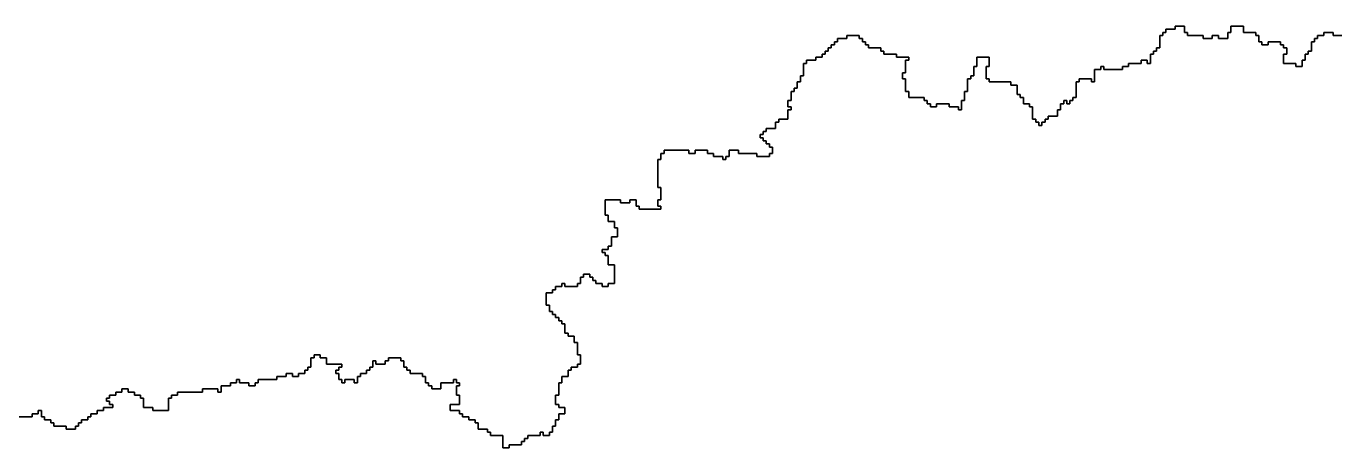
# Model space of a CAD drawing. Header units: inches. Extents: x -98695 to 376223, y 1122520 to 1501782.
# Drawn here: x 347661 to 360693, y 1238658 to 1242853 of the extents above; entities that cross this region are included whole.
import ezdxf

# ---------------------------------------------------------------- set-up
doc = ezdxf.new("R2010")
doc.units = ezdxf.units.IN
doc.header["$MEASUREMENT"] = 0
doc.layers.add('subs1', color=7, linetype='Continuous', true_color=0xc8dcf7)

msp = doc.modelspace()

# ---------------------------------------------------------------- linework, layer by layer
at = {"layer": 'subs1'}
msp.add_lwpolyline([(347536, 1238966), (347721, 1238966), (347721, 1238997), (347782, 1238997), (347782, 1239028), (347813, 1239028), (347813, 1238966), (347844, 1238966), (347844, 1238936), (347906, 1238936), (347906, 1238905), (347937, 1238905), (347937, 1238874), (348060, 1238874), (348060, 1238843), (348152, 1238843), (348152, 1238874), (348183, 1238874), (348183, 1238905), (348214, 1238905), (348214, 1238936), (348276, 1238936), (348276, 1238966), (348307, 1238966), (348307, 1238997), (348368, 1238997), (348368, 1239028), (348430, 1239028), (348430, 1239059), (348523, 1239059), (348523, 1239090), (348492, 1239090), (348492, 1239121), (348461, 1239121), (348461, 1239152), (348492, 1239152), (348492, 1239182), (348553, 1239182), (348553, 1239213), (348615, 1239213), (348615, 1239244), (348677, 1239244), (348677, 1239213), (348739, 1239213), (348739, 1239182), (348800, 1239182), (348800, 1239152), (348831, 1239152), (348831, 1239059), (348924, 1239059), (348924, 1239028), (349078, 1239028), (349078, 1239152), (349109, 1239152), (349109, 1239182), (349170, 1239182), (349170, 1239213), (349417, 1239213), (349417, 1239244), (349571, 1239244), (349571, 1239213), (349602, 1239213), (349602, 1239275), (349695, 1239275), (349695, 1239306), (349756, 1239306), (349756, 1239337), (349787, 1239337), (349787, 1239306), (349880, 1239306), (349880, 1239275), (349942, 1239275), (349942, 1239306), (349972, 1239306), (349972, 1239337), (350158, 1239337), (350158, 1239367), (350250, 1239367), (350250, 1239398), (350312, 1239398), (350312, 1239367), (350373, 1239367), (350373, 1239398), (350435, 1239398), (350435, 1239429), (350466, 1239429), (350466, 1239460), (350497, 1239460), (350497, 1239553), (350528, 1239553), (350528, 1239583), (350589, 1239583), (350589, 1239553), (350651, 1239553), (350651, 1239491), (350805, 1239491), (350805, 1239460), (350774, 1239460), (350774, 1239429), (350744, 1239429), (350744, 1239398), (350774, 1239398), (350774, 1239337), (350805, 1239337), (350805, 1239306), (350836, 1239306), (350836, 1239337), (350929, 1239337), (350929, 1239306), (350960, 1239306), (350960, 1239367), (350990, 1239367), (350990, 1239398), (351052, 1239398), (351052, 1239429), (351083, 1239429), (351083, 1239460), (351114, 1239460), (351114, 1239522), (351145, 1239522), (351145, 1239491), (351237, 1239491), (351237, 1239522), (351268, 1239522), (351268, 1239553), (351391, 1239553), (351391, 1239522), (351422, 1239522), (351422, 1239460), (351453, 1239460), (351453, 1239429), (351484, 1239429), (351484, 1239398), (351607, 1239398), (351607, 1239367), (351638, 1239367), (351638, 1239306), (351669, 1239306), (351669, 1239275), (351700, 1239275), (351700, 1239244), (351792, 1239244), (351792, 1239306), (351916, 1239306), (351916, 1239337), (351947, 1239337), (351947, 1239306), (351977, 1239306), (351977, 1239275), (351947, 1239275), (351947, 1239182), (351977, 1239182), (351977, 1239090), (351885, 1239090), (351885, 1239028), (351977, 1239028), (351977, 1238997), (352008, 1238997), (352008, 1238966), (352070, 1238966), (352070, 1238936), (352132, 1238936), (352132, 1238905), (352163, 1238905), (352163, 1238843), (352255, 1238843), (352255, 1238812), (352286, 1238812), (352286, 1238781), (352409, 1238781), (352409, 1238658), (352471, 1238658), (352471, 1238689), (352594, 1238689), (352594, 1238720), (352625, 1238720), (352625, 1238751), (352656, 1238751), (352656, 1238781), (352779, 1238781), (352779, 1238812), (352810, 1238812), (352810, 1238781), (352872, 1238781), (352872, 1238812), (352903, 1238812), (352903, 1238874), (352934, 1238874), (352934, 1238936), (352965, 1238936), (352965, 1238997), (353026, 1238997), (353026, 1239059), (352965, 1239059), (352965, 1239090), (352934, 1239090), (352934, 1239182), (352965, 1239182), (352965, 1239306), (352995, 1239306), (352995, 1239367), (353057, 1239367), (353057, 1239429), (353088, 1239429), (353088, 1239460), (353150, 1239460), (353150, 1239491), (353180, 1239491), (353180, 1239583), (353150, 1239583), (353150, 1239707), (353119, 1239707), (353119, 1239768), (353057, 1239768), (353057, 1239799), (353026, 1239799), (353026, 1239892), (352995, 1239892), (352995, 1239923), (352965, 1239923), (352965, 1239954), (352934, 1239954), (352934, 1239984), (352903, 1239984), (352903, 1240015), (352872, 1240015), (352872, 1240077), (352841, 1240077), (352841, 1240200), (352903, 1240200), (352903, 1240231), (352934, 1240231), (352934, 1240262), (352995, 1240262), (352995, 1240293), (353026, 1240293), (353026, 1240262), (353150, 1240262), (353150, 1240293), (353180, 1240293), (353180, 1240355), (353211, 1240355), (353211, 1240385), (353273, 1240385), (353273, 1240355), (353304, 1240355), (353304, 1240324), (353335, 1240324), (353335, 1240293), (353396, 1240293), (353396, 1240262), (353458, 1240262), (353458, 1240293), (353520, 1240293), (353520, 1240478), (353458, 1240478), (353458, 1240571), (353427, 1240571), (353427, 1240601), (353396, 1240601), (353396, 1240632), (353458, 1240632), (353458, 1240663), (353489, 1240663), (353489, 1240756), (353551, 1240756), (353551, 1240848), (353520, 1240848), (353520, 1240910), (353458, 1240910), (353458, 1240972), (353427, 1240972), (353427, 1241126), (353581, 1241126), (353581, 1241095), (353674, 1241095), (353674, 1241126), (353736, 1241126), (353736, 1241064), (353767, 1241064), (353767, 1241033), (353983, 1241033), (353983, 1241064), (353952, 1241064), (353952, 1241126), (353983, 1241126), (353983, 1241249), (353952, 1241249), (353952, 1241527), (353983, 1241527), (353983, 1241588), (354013, 1241588), (354013, 1241619), (354260, 1241619), (354260, 1241588), (354322, 1241588), (354322, 1241619), (354445, 1241619), (354445, 1241588), (354507, 1241588), (354507, 1241558), (354599, 1241558), (354599, 1241527), (354630, 1241527), (354630, 1241558), (354661, 1241558), (354661, 1241619), (354754, 1241619), (354754, 1241588), (354939, 1241588), (354939, 1241558), (355062, 1241558), (355062, 1241588), (355093, 1241588), (355093, 1241650), (355062, 1241650), (355062, 1241681), (355031, 1241681), (355031, 1241712), (355000, 1241712), (355000, 1241743), (354970, 1241743), (354970, 1241774), (355000, 1241774), (355000, 1241804), (355031, 1241804), (355031, 1241835), (355124, 1241835), (355124, 1241897), (355155, 1241897), (355155, 1241928), (355247, 1241928), (355247, 1242020), (355278, 1242020), (355278, 1242051), (355247, 1242051), (355247, 1242113), (355278, 1242113), (355278, 1242205), (355309, 1242205), (355309, 1242236), (355340, 1242236), (355340, 1242298), (355371, 1242298), (355371, 1242360), (355401, 1242360), (355401, 1242483), (355432, 1242483), (355432, 1242514), (355525, 1242514), (355525, 1242545), (355587, 1242545), (355587, 1242576), (355617, 1242576), (355617, 1242606), (355648, 1242606), (355648, 1242637), (355679, 1242637), (355679, 1242668), (355710, 1242668), (355710, 1242699), (355741, 1242699), (355741, 1242730), (355833, 1242730), (355833, 1242761), (355957, 1242761), (355957, 1242730), (355988, 1242730), (355988, 1242699), (356018, 1242699), (356018, 1242668), (356049, 1242668), (356049, 1242637), (356173, 1242637), (356173, 1242606), (356203, 1242606), (356203, 1242576), (356327, 1242576), (356327, 1242545), (356450, 1242545), (356450, 1242514), (356419, 1242514), (356419, 1242390), (356389, 1242390), (356389, 1242329), (356419, 1242329), (356419, 1242205), (356450, 1242205), (356450, 1242144), (356604, 1242144), (356604, 1242113), (356635, 1242113), (356635, 1242082), (356666, 1242082), (356666, 1242051), (356728, 1242051), (356728, 1242082), (356851, 1242082), (356851, 1242051), (356944, 1242051), (356944, 1242020), (356975, 1242020), (356975, 1242113), (357005, 1242113), (357005, 1242205), (357036, 1242205), (357036, 1242329), (357067, 1242329), (357067, 1242360), (357098, 1242360), (357098, 1242452), (357129, 1242452), (357129, 1242545), (357252, 1242545), (357252, 1242452), (357221, 1242452), (357221, 1242329), (357252, 1242329), (357252, 1242298), (357468, 1242298), (357468, 1242267), (357530, 1242267), (357530, 1242175), (357561, 1242175), (357561, 1242144), (357592, 1242144), (357592, 1242082), (357653, 1242082), (357653, 1242051), (357684, 1242051), (357684, 1241928), (357715, 1241928), (357715, 1241897), (357746, 1241897), (357746, 1241866), (357777, 1241866), (357777, 1241897), (357808, 1241897), (357808, 1241928), (357838, 1241928), (357838, 1241959), (357931, 1241959), (357931, 1242020), (357962, 1242020), (357962, 1242082), (357993, 1242082), (357993, 1242113), (358023, 1242113), (358023, 1242082), (358054, 1242082), (358054, 1242113), (358085, 1242113), (358085, 1242144), (358116, 1242144), (358116, 1242298), (358147, 1242298), (358147, 1242329), (358270, 1242329), (358270, 1242298), (358301, 1242298), (358301, 1242421), (358363, 1242421), (358363, 1242452), (358394, 1242452), (358394, 1242421), (358579, 1242421), (358579, 1242452), (358640, 1242452), (358640, 1242483), (358764, 1242483), (358764, 1242514), (358825, 1242514), (358825, 1242483), (358856, 1242483), (358856, 1242576), (358887, 1242576), (358887, 1242606), (358918, 1242606), (358918, 1242637), (358949, 1242637), (358949, 1242761), (358980, 1242761), (358980, 1242791), (359011, 1242791), (359011, 1242822), (359103, 1242822), (359103, 1242853), (359196, 1242853), (359196, 1242791), (359226, 1242791), (359226, 1242761), (359381, 1242761), (359381, 1242730), (359473, 1242730), (359473, 1242761), (359535, 1242761), (359535, 1242730), (359627, 1242730), (359627, 1242791), (359658, 1242791), (359658, 1242853), (359782, 1242853), (359782, 1242791), (359905, 1242791), (359905, 1242761), (359936, 1242761), (359936, 1242699), (359967, 1242699), (359967, 1242668), (360028, 1242668), (360028, 1242699), (360152, 1242699), (360152, 1242668), (360183, 1242668), (360183, 1242637), (360214, 1242637), (360214, 1242576), (360183, 1242576), (360183, 1242483), (360306, 1242483), (360306, 1242452), (360368, 1242452), (360368, 1242514), (360399, 1242514), (360399, 1242576), (360429, 1242576), (360429, 1242606), (360460, 1242606), (360460, 1242699), (360491, 1242699), (360491, 1242730), (360522, 1242730), (360522, 1242761), (360584, 1242761), (360584, 1242791), (360676, 1242791), (360676, 1242761), (360769, 1242761)], dxfattribs=at)
msp.add_polyline3d([(360769, 1242761, 0), (360676, 1242761, 0), (360676, 1242791, 0), (360584, 1242791, 0), (360584, 1242761, 0), (360522, 1242761, 0), (360522, 1242730, 0), (360491, 1242730, 0), (360491, 1242699, 0), (360460, 1242699, 0), (360460, 1242606, 0), (360429, 1242606, 0), (360429, 1242576, 0), (360399, 1242576, 0), (360399, 1242514, 0), (360368, 1242514, 0), (360368, 1242452, 0), (360306, 1242452, 0), (360306, 1242483, 0), (360183, 1242483, 0), (360183, 1242576, 0), (360214, 1242576, 0), (360214, 1242637, 0), (360183, 1242637, 0), (360183, 1242668, 0), (360152, 1242668, 0), (360152, 1242699, 0), (360028, 1242699, 0), (360028, 1242668, 0), (359967, 1242668, 0), (359967, 1242699, 0), (359936, 1242699, 0), (359936, 1242761, 0), (359905, 1242761, 0), (359905, 1242791, 0), (359782, 1242791, 0), (359782, 1242853, 0), (359658, 1242853, 0), (359658, 1242791, 0), (359627, 1242791, 0), (359627, 1242730, 0), (359535, 1242730, 0), (359535, 1242761, 0), (359473, 1242761, 0), (359473, 1242730, 0), (359381, 1242730, 0), (359381, 1242761, 0), (359226, 1242761, 0), (359226, 1242791, 0), (359196, 1242791, 0), (359196, 1242853, 0), (359103, 1242853, 0), (359103, 1242822, 0), (359011, 1242822, 0), (359011, 1242791, 0), (358980, 1242791, 0), (358980, 1242761, 0), (358949, 1242761, 0), (358949, 1242637, 0), (358918, 1242637, 0), (358918, 1242606, 0), (358887, 1242606, 0), (358887, 1242576, 0), (358856, 1242576, 0), (358856, 1242483, 0), (358825, 1242483, 0), (358825, 1242514, 0), (358764, 1242514, 0), (358764, 1242483, 0), (358640, 1242483, 0), (358640, 1242452, 0), (358579, 1242452, 0), (358579, 1242421, 0), (358394, 1242421, 0), (358394, 1242452, 0), (358363, 1242452, 0), (358363, 1242421, 0), (358301, 1242421, 0), (358301, 1242298, 0), (358270, 1242298, 0), (358270, 1242329, 0), (358147, 1242329, 0), (358147, 1242298, 0), (358116, 1242298, 0), (358116, 1242144, 0), (358085, 1242144, 0), (358085, 1242113, 0), (358054, 1242113, 0), (358054, 1242082, 0), (358023, 1242082, 0), (358023, 1242113, 0), (357993, 1242113, 0), (357993, 1242082, 0), (357962, 1242082, 0), (357962, 1242020, 0), (357931, 1242020, 0), (357931, 1241959, 0), (357838, 1241959, 0), (357838, 1241928, 0), (357808, 1241928, 0), (357808, 1241897, 0), (357777, 1241897, 0), (357777, 1241866, 0), (357746, 1241866, 0), (357746, 1241897, 0), (357715, 1241897, 0), (357715, 1241928, 0), (357684, 1241928, 0), (357684, 1242051, 0), (357653, 1242051, 0), (357653, 1242082, 0), (357592, 1242082, 0), (357592, 1242144, 0), (357561, 1242144, 0), (357561, 1242175, 0), (357530, 1242175, 0), (357530, 1242267, 0), (357468, 1242267, 0), (357468, 1242298, 0), (357252, 1242298, 0), (357252, 1242329, 0), (357221, 1242329, 0), (357221, 1242452, 0), (357252, 1242452, 0), (357252, 1242545, 0), (357129, 1242545, 0), (357129, 1242452, 0), (357098, 1242452, 0), (357098, 1242360, 0), (357067, 1242360, 0), (357067, 1242329, 0), (357036, 1242329, 0), (357036, 1242205, 0), (357005, 1242205, 0), (357005, 1242113, 0), (356975, 1242113, 0), (356975, 1242020, 0), (356944, 1242020, 0), (356944, 1242051, 0), (356851, 1242051, 0), (356851, 1242082, 0), (356728, 1242082, 0), (356728, 1242051, 0), (356666, 1242051, 0), (356666, 1242082, 0), (356635, 1242082, 0), (356635, 1242113, 0), (356604, 1242113, 0), (356604, 1242144, 0), (356450, 1242144, 0), (356450, 1242205, 0), (356419, 1242205, 0), (356419, 1242329, 0), (356389, 1242329, 0), (356389, 1242390, 0), (356419, 1242390, 0), (356419, 1242514, 0), (356450, 1242514, 0), (356450, 1242545, 0), (356327, 1242545, 0), (356327, 1242576, 0), (356203, 1242576, 0), (356203, 1242606, 0), (356173, 1242606, 0), (356173, 1242637, 0), (356049, 1242637, 0), (356049, 1242668, 0), (356018, 1242668, 0), (356018, 1242699, 0), (355988, 1242699, 0), (355988, 1242730, 0), (355957, 1242730, 0), (355957, 1242761, 0), (355833, 1242761, 0), (355833, 1242730, 0), (355741, 1242730, 0), (355741, 1242699, 0), (355710, 1242699, 0), (355710, 1242668, 0), (355679, 1242668, 0), (355679, 1242637, 0), (355648, 1242637, 0), (355648, 1242606, 0), (355617, 1242606, 0), (355617, 1242576, 0), (355587, 1242576, 0), (355587, 1242545, 0), (355525, 1242545, 0), (355525, 1242514, 0), (355432, 1242514, 0), (355432, 1242483, 0), (355401, 1242483, 0), (355401, 1242360, 0), (355371, 1242360, 0), (355371, 1242298, 0), (355340, 1242298, 0), (355340, 1242236, 0), (355309, 1242236, 0), (355309, 1242205, 0), (355278, 1242205, 0), (355278, 1242113, 0), (355247, 1242113, 0), (355247, 1242051, 0), (355278, 1242051, 0), (355278, 1242020, 0), (355247, 1242020, 0), (355247, 1241928, 0), (355155, 1241928, 0), (355155, 1241897, 0), (355124, 1241897, 0), (355124, 1241835, 0), (355031, 1241835, 0), (355031, 1241804, 0), (355000, 1241804, 0), (355000, 1241774, 0), (354970, 1241774, 0), (354970, 1241743, 0), (355000, 1241743, 0), (355000, 1241712, 0), (355031, 1241712, 0), (355031, 1241681, 0), (355062, 1241681, 0), (355062, 1241650, 0), (355093, 1241650, 0), (355093, 1241588, 0), (355062, 1241588, 0), (355062, 1241558, 0), (354939, 1241558, 0), (354939, 1241588, 0), (354754, 1241588, 0), (354754, 1241619, 0), (354661, 1241619, 0), (354661, 1241558, 0), (354630, 1241558, 0), (354630, 1241527, 0), (354599, 1241527, 0), (354599, 1241558, 0), (354507, 1241558, 0), (354507, 1241588, 0), (354445, 1241588, 0), (354445, 1241619, 0), (354322, 1241619, 0), (354322, 1241588, 0), (354260, 1241588, 0), (354260, 1241619, 0), (354013, 1241619, 0), (354013, 1241588, 0), (353983, 1241588, 0), (353983, 1241527, 0), (353952, 1241527, 0), (353952, 1241249, 0), (353983, 1241249, 0), (353983, 1241126, 0), (353952, 1241126, 0), (353952, 1241064, 0), (353983, 1241064, 0), (353983, 1241033, 0), (353767, 1241033, 0), (353767, 1241064, 0), (353736, 1241064, 0), (353736, 1241126, 0), (353674, 1241126, 0), (353674, 1241095, 0), (353581, 1241095, 0), (353581, 1241126, 0), (353427, 1241126, 0), (353427, 1240972, 0), (353458, 1240972, 0), (353458, 1240910, 0), (353520, 1240910, 0), (353520, 1240848, 0), (353551, 1240848, 0), (353551, 1240756, 0), (353489, 1240756, 0), (353489, 1240663, 0), (353458, 1240663, 0), (353458, 1240632, 0), (353396, 1240632, 0), (353396, 1240601, 0), (353427, 1240601, 0), (353427, 1240571, 0), (353458, 1240571, 0), (353458, 1240478, 0), (353520, 1240478, 0), (353520, 1240293, 0), (353458, 1240293, 0), (353458, 1240262, 0), (353396, 1240262, 0), (353396, 1240293, 0), (353335, 1240293, 0), (353335, 1240324, 0), (353304, 1240324, 0), (353304, 1240355, 0), (353273, 1240355, 0), (353273, 1240385, 0), (353211, 1240385, 0), (353211, 1240355, 0), (353180, 1240355, 0), (353180, 1240293, 0), (353150, 1240293, 0), (353150, 1240262, 0), (353026, 1240262, 0), (353026, 1240293, 0), (352995, 1240293, 0), (352995, 1240262, 0), (352934, 1240262, 0), (352934, 1240231, 0), (352903, 1240231, 0), (352903, 1240200, 0), (352841, 1240200, 0), (352841, 1240077, 0), (352872, 1240077, 0), (352872, 1240015, 0), (352903, 1240015, 0), (352903, 1239984, 0), (352934, 1239984, 0), (352934, 1239954, 0), (352965, 1239954, 0), (352965, 1239923, 0), (352995, 1239923, 0), (352995, 1239892, 0), (353026, 1239892, 0), (353026, 1239799, 0), (353057, 1239799, 0), (353057, 1239768, 0), (353119, 1239768, 0), (353119, 1239707, 0), (353150, 1239707, 0), (353150, 1239583, 0), (353180, 1239583, 0), (353180, 1239491, 0), (353150, 1239491, 0), (353150, 1239460, 0), (353088, 1239460, 0), (353088, 1239429, 0), (353057, 1239429, 0), (353057, 1239367, 0), (352995, 1239367, 0), (352995, 1239306, 0), (352965, 1239306, 0), (352965, 1239182, 0), (352934, 1239182, 0), (352934, 1239090, 0), (352965, 1239090, 0), (352965, 1239059, 0), (353026, 1239059, 0), (353026, 1238997, 0), (352965, 1238997, 0), (352965, 1238936, 0), (352934, 1238936, 0), (352934, 1238874, 0), (352903, 1238874, 0), (352903, 1238812, 0), (352872, 1238812, 0), (352872, 1238781, 0), (352810, 1238781, 0), (352810, 1238812, 0), (352779, 1238812, 0), (352779, 1238781, 0), (352656, 1238781, 0), (352656, 1238751, 0), (352625, 1238751, 0), (352625, 1238720, 0), (352594, 1238720, 0), (352594, 1238689, 0), (352471, 1238689, 0), (352471, 1238658, 0), (352409, 1238658, 0), (352409, 1238781, 0), (352286, 1238781, 0), (352286, 1238812, 0), (352255, 1238812, 0), (352255, 1238843, 0), (352163, 1238843, 0), (352163, 1238905, 0), (352132, 1238905, 0), (352132, 1238936, 0), (352070, 1238936, 0), (352070, 1238966, 0), (352008, 1238966, 0), (352008, 1238997, 0), (351977, 1238997, 0), (351977, 1239028, 0), (351885, 1239028, 0), (351885, 1239090, 0), (351977, 1239090, 0), (351977, 1239182, 0), (351947, 1239182, 0), (351947, 1239275, 0), (351977, 1239275, 0), (351977, 1239306, 0), (351947, 1239306, 0), (351947, 1239337, 0), (351916, 1239337, 0), (351916, 1239306, 0), (351792, 1239306, 0), (351792, 1239244, 0), (351700, 1239244, 0), (351700, 1239275, 0), (351669, 1239275, 0), (351669, 1239306, 0), (351638, 1239306, 0), (351638, 1239367, 0), (351607, 1239367, 0), (351607, 1239398, 0), (351484, 1239398, 0), (351484, 1239429, 0), (351453, 1239429, 0), (351453, 1239460, 0), (351422, 1239460, 0), (351422, 1239522, 0), (351391, 1239522, 0), (351391, 1239553, 0), (351268, 1239553, 0), (351268, 1239522, 0), (351237, 1239522, 0), (351237, 1239491, 0), (351145, 1239491, 0), (351145, 1239522, 0), (351114, 1239522, 0), (351114, 1239460, 0), (351083, 1239460, 0), (351083, 1239429, 0), (351052, 1239429, 0), (351052, 1239398, 0), (350990, 1239398, 0), (350990, 1239367, 0), (350960, 1239367, 0), (350960, 1239306, 0), (350929, 1239306, 0), (350929, 1239337, 0), (350836, 1239337, 0), (350836, 1239306, 0), (350805, 1239306, 0), (350805, 1239337, 0), (350774, 1239337, 0), (350774, 1239398, 0), (350744, 1239398, 0), (350744, 1239429, 0), (350774, 1239429, 0), (350774, 1239460, 0), (350805, 1239460, 0), (350805, 1239491, 0), (350651, 1239491, 0), (350651, 1239553, 0), (350589, 1239553, 0), (350589, 1239583, 0), (350528, 1239583, 0), (350528, 1239553, 0), (350497, 1239553, 0), (350497, 1239460, 0), (350466, 1239460, 0), (350466, 1239429, 0), (350435, 1239429, 0), (350435, 1239398, 0), (350373, 1239398, 0), (350373, 1239367, 0), (350312, 1239367, 0), (350312, 1239398, 0), (350250, 1239398, 0), (350250, 1239367, 0), (350158, 1239367, 0), (350158, 1239337, 0), (349972, 1239337, 0), (349972, 1239306, 0), (349942, 1239306, 0), (349942, 1239275, 0), (349880, 1239275, 0), (349880, 1239306, 0), (349787, 1239306, 0), (349787, 1239337, 0), (349756, 1239337, 0), (349756, 1239306, 0), (349695, 1239306, 0), (349695, 1239275, 0), (349602, 1239275, 0), (349602, 1239213, 0), (349571, 1239213, 0), (349571, 1239244, 0), (349417, 1239244, 0), (349417, 1239213, 0), (349170, 1239213, 0), (349170, 1239182, 0), (349109, 1239182, 0), (349109, 1239152, 0), (349078, 1239152, 0), (349078, 1239028, 0), (348924, 1239028, 0), (348924, 1239059, 0), (348831, 1239059, 0), (348831, 1239152, 0), (348800, 1239152, 0), (348800, 1239182, 0), (348739, 1239182, 0), (348739, 1239213, 0), (348677, 1239213, 0), (348677, 1239244, 0), (348615, 1239244, 0), (348615, 1239213, 0), (348553, 1239213, 0), (348553, 1239182, 0), (348492, 1239182, 0), (348492, 1239152, 0), (348461, 1239152, 0), (348461, 1239121, 0), (348492, 1239121, 0), (348492, 1239090, 0), (348523, 1239090, 0), (348523, 1239059, 0), (348430, 1239059, 0), (348430, 1239028, 0), (348368, 1239028, 0), (348368, 1238997, 0), (348307, 1238997, 0), (348307, 1238966, 0), (348276, 1238966, 0), (348276, 1238936, 0), (348214, 1238936, 0), (348214, 1238905, 0), (348183, 1238905, 0), (348183, 1238874, 0), (348152, 1238874, 0), (348152, 1238843, 0), (348060, 1238843, 0), (348060, 1238874, 0), (347937, 1238874, 0), (347937, 1238905, 0), (347906, 1238905, 0), (347906, 1238936, 0), (347844, 1238936, 0), (347844, 1238966, 0), (347813, 1238966, 0), (347813, 1239028, 0), (347782, 1239028, 0), (347782, 1238997, 0), (347721, 1238997, 0), (347721, 1238966, 0), (347536, 1238966, 0)], dxfattribs=at)

doc.saveas('drawing.dxf')
